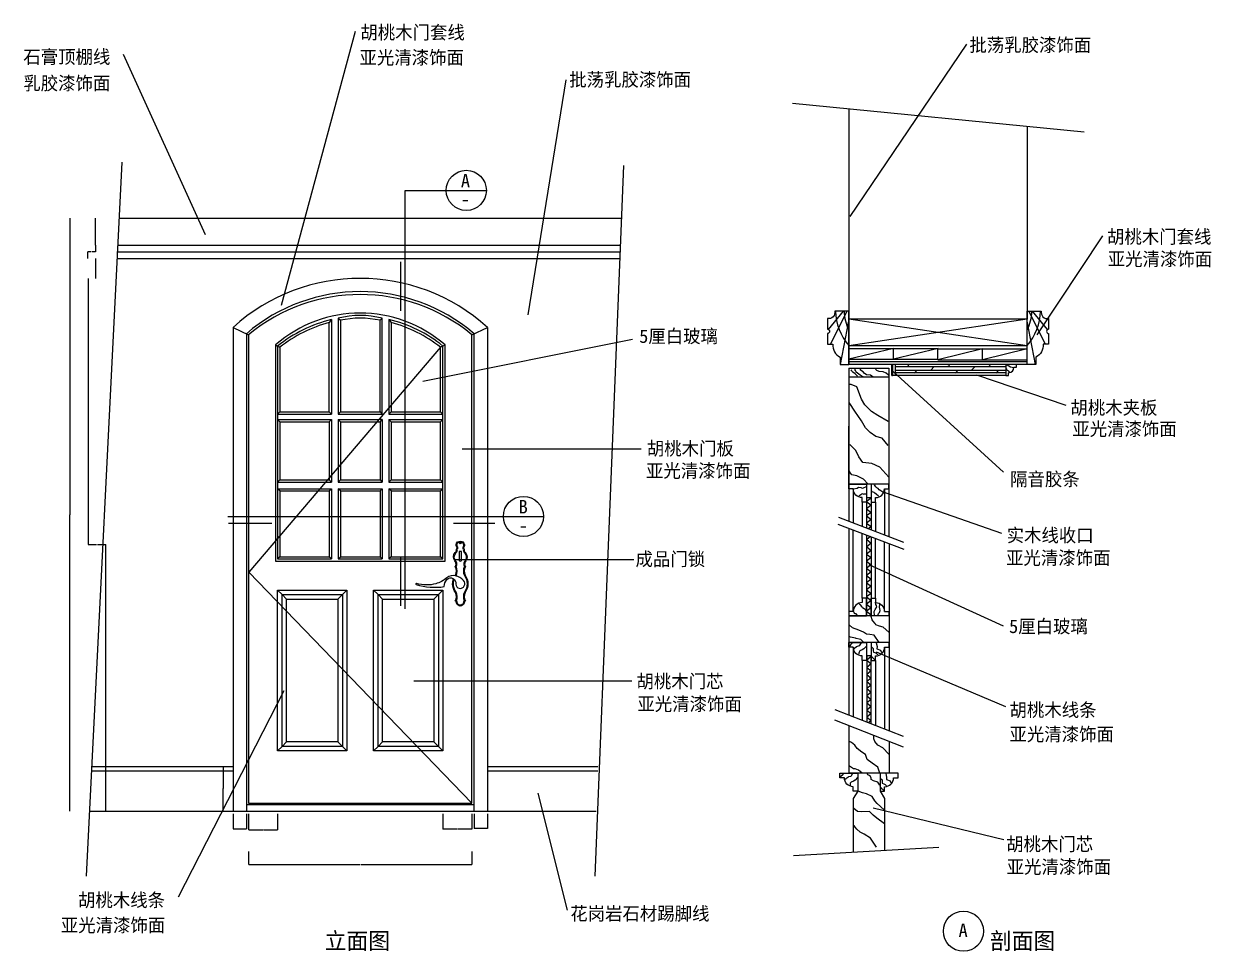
# Model space of a CAD drawing. Header units: metres. Extents: x 35 to 5356, y 219 to 6871.
# Drawn here: x 35 to 5356, y 2714 to 6871 of the extents above; entities that cross this region are included whole.
import ezdxf

# ---------------------------------------------------------------- set-up
doc = ezdxf.new("R2010")
doc.units = ezdxf.units.M
for name, color, linetype in [('2', 2, 'Continuous'), ('3', 3, 'Continuous'), ('4', 4, 'Continuous'), ('7', 7, 'Continuous'), ('BH', 3, 'Continuous'), ('DIM', 3, 'Continuous'), ('TEXT', 3, 'Continuous')]:
    doc.layers.add(name, color=color, linetype=linetype)
doc.dimstyles.get("Standard").update_dxf_attribs({"dimtxt": 2.5, "dimasz": 2.5, "dimexe": 1.25, "dimexo": 0.625, "dimtad": 1, "dimcen": 2.5, "dimazin": 3, "dimtfac": 1, "dimtmove": 0, "dimatfit": 3})

# ---------------------------------------------------------------- blocks, each defined once
blk = doc.blocks.new('BH2')
at = {"layer": 'BH'}
blk.add_lwpolyline([(0, 32), (5, 28), (0, 24), (5, 20), (0, 16), (5, 12), (0, 8), (5, 4), (0, 0)], dxfattribs=at)
blk = doc.blocks.new('BH5')
at = {"layer": 'BH'}
for p, q in [((3, 0), (3, 100)), ((15, 0), (15, 100))]:
    blk.add_line(p, q, dxfattribs=at)
blk.add_lwpolyline([(15, 100), (3, 50), (15, 50), (3, 0), (15, 0)], dxfattribs=at)
blk = doc.blocks.new('*D1')
for p, q in [((323.92, 5729.6), (323.92, 4536.26)), ((324.17, 4536.26), (361.175, 4536.26)), ((365.175, 4536.26), (402.18, 4536.26)), ((402.43, 3342.92), (402.43, 4536.26))]:
    blk.add_line(p, q)
at = {"layer": 'Defpoints'}
for p in [(323.92, 5729.6), (323.92, 4536.26), (402.43, 3342.92)]:
    blk.add_point(p, dxfattribs=at)
at = {"layer": '3', "insert": (363.175, 4536.26), "char_height": 1, "attachment_point": 5}
blk.add_mtext('2390', dxfattribs=at)
blk = doc.blocks.new('*D2')
for p, q in [((241.19, 5998.94), (241.19, 4670.61)), ((240.94, 4670.61), (240.69, 4670.61)), ((241.19, 3342.28), (241.19, 4670.61)), ((241.19, 4670.61), (241.19, 4670.61)), ((241.44, 4670.61), (241.69, 4670.61))]:
    blk.add_line(p, q)
at = {"layer": 'Defpoints'}
for p in [(241.19, 5998.94), (241.19, 4670.61), (241.19, 3342.28)]:
    blk.add_point(p, dxfattribs=at)
at = {"layer": '3', "insert": (241.19, 4671.735), "char_height": 1, "attachment_point": 5}
blk.add_mtext('2660', dxfattribs=at)
blk = doc.blocks.new('*D3')
for p, q in [((1042.82, 3161.32), (1042.82, 3102.45)), ((2042.82, 3161.32), (2042.82, 3102.45)), ((1043.07, 3102.45), (1540.82, 3102.45)), ((1544.82, 3102.45), (2042.57, 3102.45))]:
    blk.add_line(p, q)
at = {"layer": 'Defpoints'}
for p in [(1042.82, 3161.32), (2042.82, 3161.32), (1042.82, 3102.45)]:
    blk.add_point(p, dxfattribs=at)
at = {"layer": 'DIM', "insert": (1542.82, 3102.45), "char_height": 1, "attachment_point": 5}
blk.add_mtext('1000', dxfattribs=at)
blk = doc.blocks.new('*D4')
for p, q in [((928.62, 3542.92), (928.62, 3442.92)), ((928.37, 3442.92), (928.12, 3442.92)), ((928.62, 3342.92), (928.62, 3442.92)), ((928.62, 3442.92), (928.62, 3442.92)), ((928.87, 3442.92), (929.12, 3442.92))]:
    blk.add_line(p, q)
at = {"layer": 'Defpoints'}
for p in [(928.62, 3542.92), (928.62, 3442.92), (928.62, 3342.92)]:
    blk.add_point(p, dxfattribs=at)
at = {"layer": 'DIM', "insert": (928.62, 3444.045), "char_height": 1, "attachment_point": 5}
blk.add_mtext('0', dxfattribs=at)
blk = doc.blocks.new('*D5')
for p, q in [((972.82, 3330.39), (972.82, 3262.33)), ((1032.82, 3330.39), (1032.82, 3262.33)), ((973.07, 3262.33), (1001.82, 3262.33)), ((1003.82, 3262.33), (1032.57, 3262.33))]:
    blk.add_line(p, q)
at = {"layer": 'Defpoints'}
for p in [(972.82, 3330.39), (1032.82, 3330.39), (972.82, 3262.33)]:
    blk.add_point(p, dxfattribs=at)
at = {"layer": 'DIM', "insert": (1002.82, 3262.33), "char_height": 1, "attachment_point": 5}
blk.add_mtext('60', dxfattribs=at)
blk = doc.blocks.new('*D6')
for p, q in [((1042.82, 3329.66), (1042.82, 3258.58)), ((1172.82, 3329.66), (1172.82, 3258.58)), ((1043.07, 3258.58), (1106.32, 3258.58)), ((1109.32, 3258.58), (1172.57, 3258.58))]:
    blk.add_line(p, q)
at = {"layer": 'Defpoints'}
for p in [(1042.82, 3329.66), (1172.82, 3329.66), (1042.82, 3258.58)]:
    blk.add_point(p, dxfattribs=at)
at = {"layer": 'DIM', "insert": (1107.82, 3258.58), "char_height": 1, "attachment_point": 5}
blk.add_mtext('130', dxfattribs=at)
blk = doc.blocks.new('*D7')
for p, q in [((2052.82, 3330.39), (2052.82, 3264.21)), ((2112.82, 3330.39), (2112.82, 3264.21)), ((2081.82, 3264.21), (2052.57, 3264.21)), ((2113.07, 3264.21), (2083.82, 3264.21))]:
    blk.add_line(p, q)
at = {"layer": 'Defpoints'}
for p in [(2052.82, 3330.39), (2112.82, 3330.39), (2112.82, 3264.21)]:
    blk.add_point(p, dxfattribs=at)
at = {"layer": 'DIM', "insert": (2082.82, 3264.21), "char_height": 1, "attachment_point": 5}
blk.add_mtext('60', dxfattribs=at)
blk = doc.blocks.new('*D8')
for p, q in [((1912.82, 3329.66), (1912.82, 3260.46)), ((2042.82, 3329.66), (2042.82, 3260.46)), ((1976.32, 3260.46), (1912.57, 3260.46)), ((2043.07, 3260.46), (1979.32, 3260.46))]:
    blk.add_line(p, q)
at = {"layer": 'Defpoints'}
for p in [(1912.82, 3329.66), (2042.82, 3329.66), (2042.82, 3260.46)]:
    blk.add_point(p, dxfattribs=at)
at = {"layer": 'DIM', "insert": (1977.82, 3260.46), "char_height": 1, "attachment_point": 5}
blk.add_mtext('130', dxfattribs=at)
blk = doc.blocks.new('*D9')
for p, q in [((356.41, 5818.94), (356.41, 5774.27)), ((356.66, 5774.27), (357.69, 5774.27)), ((357.94, 5729.6), (357.94, 5774.27))]:
    blk.add_line(p, q)
at = {"layer": 'Defpoints'}
for p in [(356.41, 5818.94), (356.41, 5774.27), (357.94, 5729.6)]:
    blk.add_point(p, dxfattribs=at)
at = {"layer": '3', "insert": (357.175, 5775.395), "char_height": 1, "attachment_point": 5}
blk.add_mtext('90', dxfattribs=at)
blk = doc.blocks.new('*D10')
for p, q in [((354.89, 5998.94), (354.89, 5938.94)), ((355.14, 5938.94), (356.27, 5938.94)), ((356.52, 5878.94), (356.52, 5938.94))]:
    blk.add_line(p, q)
at = {"layer": 'Defpoints'}
for p in [(354.89, 5998.94), (354.89, 5938.94), (356.52, 5878.94)]:
    blk.add_point(p, dxfattribs=at)
at = {"layer": 'DIM', "insert": (355.705, 5940.065), "char_height": 1, "attachment_point": 5}
blk.add_mtext('1,63', dxfattribs=at)
blk = doc.blocks.new('*D11')
for p, q in [((356.52, 5878.94), (356.52, 5848.94)), ((336.955, 5848.94), (322.14, 5848.94)), ((322.39, 5818.94), (322.39, 5848.94)), ((356.77, 5848.94), (341.955, 5848.94))]:
    blk.add_line(p, q)
at = {"layer": 'Defpoints'}
for p in [(356.52, 5878.94), (322.39, 5818.94), (356.52, 5848.94)]:
    blk.add_point(p, dxfattribs=at)
at = {"layer": 'DIM', "insert": (339.455, 5848.94), "char_height": 1, "attachment_point": 5}
blk.add_mtext('34,13', dxfattribs=at)
blk = doc.blocks.new('*D12')
for p, q in [((3732.48, 5327.09), (3732.48, 5067.09)), ((3732.23, 5067.09), (3731.98, 5067.09)), ((3732.48, 4807.09), (3732.48, 5067.09)), ((3732.48, 5067.09), (3732.48, 5067.09)), ((3732.73, 5067.09), (3732.98, 5067.09))]:
    blk.add_line(p, q)
at = {"layer": 'Defpoints'}
for p in [(3732.48, 5327.09), (3732.48, 5067.09), (3732.48, 4807.09)]:
    blk.add_point(p, dxfattribs=at)
at = {"layer": 'DIM', "insert": (3732.48, 5068.215), "char_height": 1, "attachment_point": 5}
blk.add_mtext('130', dxfattribs=at)

msp = doc.modelspace()

# ---------------------------------------------------------------- hatches: boundary and pattern name
at = {"layer": 'BH'}
h = msp.add_hatch(dxfattribs=at)
h.set_pattern_fill('ANSI31,_I', scale=800)
h.set_pattern_definition([(45, (0, 0), (-1796.05, 1796.05), [])])
h.paths.add_polyline_path([(3731.39, 6486.41), (4531.39, 6408.21), (4531.39, 5545.32), (3731.39, 5545.32)])
h = msp.add_hatch(dxfattribs=at)
h.set_pattern_fill('AR-CONC', scale=40)
h.paths.add_polyline_path([(3731.97, 5546.98), (4531.39, 5546.98), (4531.39, 6409.93), (3731.97, 6488.08)])
h = msp.add_hatch(dxfattribs=at)
h.set_pattern_fill('DOLMIT', scale=2.4)
h.paths.add_polyline_path([(3939.39, 5341.32), (4435.39, 5341.32), (4435.39, 5305.32), (3939.39, 5305.32)])

# ---------------------------------------------------------------- linework, layer by layer
for p, q in [((3731.97, 5426.98), (3731.97, 5342.98)), ((3731.97, 5426.98), (3731.97, 5342.98)), ((3927.97, 5342.98), (3927.97, 5294.98)), ((3939.97, 5342.98), (3939.97, 5294.98)), ((4464.94, 5314.01), (4464.94, 5314.01))]:
    msp.add_line(p, q)
at = {"layer": '2'}
for p, q in [((3731.97, 6488.08), (3731.97, 5546.98)), ((4531.39, 6409.87), (4531.39, 5546.98)), ((4531.39, 5546.98), (3731.97, 5546.98)), ((329.14, 3342.28), (2599.32, 3342.28))]:
    msp.add_line(p, q, dxfattribs=at)
at = {"layer": '3'}
for p, q in [((4786.02, 6385.04), (3480.18, 6512.69)), ((474.32, 6251.19), (314.57, 3050.4)), ((2721.96, 6235.14), (2593.57, 3050.37)), ((1454.07, 5542.37), (1454.07, 5131.78)), ((1631.57, 5131.78), (1631.57, 5542.37)), ((3927.97, 5294.98), (3924.93, 5294.98)), ((1454.07, 5131.78), (1631.57, 5131.78)), ((1182.82, 5086.78), (1182.82, 4827.03)), ((1182.82, 5086.78), (1404.07, 5086.78)), ((1404.07, 5086.78), (1404.07, 4827.03)), ((1454.07, 5086.78), (1454.07, 4827.03)), ((1454.07, 5086.78), (1631.57, 5086.78)), ((1631.57, 5086.78), (1631.57, 4827.03)), ((1681.57, 5086.78), (1681.57, 4827.03)), ((1681.57, 5086.78), (1902.82, 5086.78)), ((1902.82, 4827.03), (1902.82, 5086.78)), ((1182.82, 4827.03), (1404.07, 4827.03)), ((1454.07, 4827.03), (1631.57, 4827.03)), ((1681.57, 4827.03), (1902.82, 4827.03)), ((1182.82, 4777.03), (1182.82, 4482.28)), ((1182.82, 4777.03), (1404.07, 4777.03)), ((1404.07, 4777.03), (1404.07, 4482.28)), ((1454.07, 4777.03), (1454.07, 4482.28)), ((1454.07, 4777.03), (1631.57, 4777.03)), ((1631.57, 4777.03), (1631.57, 4482.28)), ((1681.57, 4777.03), (1681.57, 4482.28)), ((1681.57, 4777.03), (1902.82, 4777.03)), ((1902.82, 4482.28), (1902.82, 4777.03)), ((3751.97, 4786.98), (3751.97, 4634.04)), ((3891.97, 4786.98), (3891.97, 4579.8)), ((3791.97, 4726.98), (3791.97, 4618.54)), ((3851.97, 4726.98), (3851.97, 4595.3)), ((3685.29, 4659.86), (3976.88, 4546.91)), ((3682.25, 4628.41), (3977.85, 4515.48)), ((3751.96, 4236.55), (3751.96, 4601.77)), ((3791.96, 4296.55), (3791.96, 4586.49)), ((3851.96, 4296.55), (3851.96, 4563.57)), ((3891.96, 4236.55), (3891.96, 4548.29)), ((1182.82, 4482.28), (1404.07, 4482.28)), ((1454.07, 4482.28), (1631.57, 4482.28)), ((1681.57, 4482.28), (1902.82, 4482.28)), ((3751.97, 4077.37), (3751.97, 3765.42)), ((3892.09, 4077.37), (3892.09, 3710.43)), ((3791.97, 4017.37), (3791.97, 3749.72)), ((3852.09, 4017.37), (3852.09, 3726.13)), ((3669.12, 3797.92), (3975.08, 3677.87)), ((3668.36, 3751.18), (3975.08, 3630.82)), ((339.12, 3522.28), (973.11, 3522.28)), ((2112.82, 3522.28), (2607.07, 3522.28)), ((4134.74, 3178.29), (3484.02, 3141.54))]:
    msp.add_line(p, q, dxfattribs=at)
for points in [[(3924.93, 5341.85), (3924.27, 5341.16), (3922.93, 5339.8)], [(3924.93, 5337.75), (3924.27, 5338.44), (3922.93, 5339.8)], [(3924.93, 5337.75), (3924.27, 5337.05), (3922.93, 5335.69)], [(3924.93, 5333.5), (3924.27, 5334.2), (3922.93, 5335.56)], [(3924.93, 5333.5), (3924.27, 5332.81), (3922.93, 5331.45)], [(3924.93, 5329.4), (3924.27, 5330.09), (3922.93, 5331.45)], [(3924.93, 5329.4), (3924.27, 5328.71), (3922.93, 5327.35)], [(3924.93, 5325.3), (3924.27, 5325.99), (3922.93, 5327.35)], [(3924.93, 5325.3), (3924.27, 5324.61), (3922.93, 5323.25)], [(3924.93, 5321.19), (3924.27, 5321.88), (3922.93, 5323.25)], [(3924.93, 5321.19), (3924.27, 5320.5), (3922.93, 5319.14)], [(3924.93, 5295), (3924.93, 5342.77), (3927.93, 5342.77), (3927.93, 5295)], [(3924.93, 5317.09), (3924.27, 5317.78), (3922.93, 5319.14)], [(3924.93, 5317.09), (3924.27, 5316.4), (3922.93, 5315.04)], [(3924.93, 5312.99), (3924.27, 5313.68), (3922.93, 5315.04)], [(3924.93, 5312.99), (3924.27, 5312.3), (3922.93, 5310.94)], [(3924.93, 5308.88), (3924.27, 5309.57), (3922.93, 5310.94)], [(3924.93, 5308.88), (3924.27, 5308.19), (3922.93, 5306.83)], [(3924.93, 5304.78), (3924.27, 5305.47), (3922.93, 5306.83)], [(3924.93, 5304.78), (3924.27, 5304.09), (3922.93, 5302.73)], [(3924.93, 5300.68), (3924.27, 5301.37), (3922.93, 5302.73)], [(3924.93, 5300.68), (3924.27, 5299.98), (3922.93, 5298.62)], [(3924.93, 5296.57), (3924.27, 5297.26), (3922.93, 5298.62)]]:
    msp.add_lwpolyline(points, dxfattribs=at)
msp.add_lwpolyline([(1971.65, 4396.48, -0.01), (1972.65, 4397.96, 0.25), (1972.4, 4437.63, 0.19), (1974.9, 4454.04, 0.11), (1969.4, 4465.46, -0.37), (1970.9, 4498.1, 0.14), (1977.4, 4510.74, 0.19), (1977.65, 4516.18, 0.38), (1978.9, 4527.05, -0.41), (1981.15, 4545.66, -0.14), (1991.15, 4548.31, -0.14), (2001.15, 4545.66, -0.41), (2003.65, 4527.05, 0.38), (2004.9, 4516.18, 0.19), (2005.15, 4510.74, 0.14), (2011.4, 4498.1, -0.37), (2012.9, 4465.46, 0.11), (2007.4, 4454.04, 0.19), (2009.9, 4437.63, 0.25), (2009.65, 4397.96, -0.16), (2021.9, 4360.78, -0.16), (2009.65, 4323.6, 0.24), (2009.15, 4285.68, 0.2), (2006.15, 4280.43, -0.22), (1999.4, 4267.41, -0.23), (1991.15, 4264.46, -0.23), (1983.15, 4267.41, -0.22), (1976.4, 4280.43, 0.2), (1973.4, 4285.68, 0.24), (1972.65, 4323.6, -0.16), (1960.4, 4360.78, -0.07), (1963.15, 4378.94)], format="xyb", dxfattribs=at)
for points in [[(1212.82, 3652.28), (1212.82, 4292.28), (1442.82, 4292.28), (1442.82, 3652.28)], [(1642.82, 3652.28), (1642.82, 4292.28), (1872.82, 4292.28), (1872.82, 3652.28)]]:
    msp.add_lwpolyline(points, close=True, dxfattribs=at)
at = {"layer": '4'}
for p, q in [((461.73, 5998.94), (2712.44, 5998.94)), ((455.74, 5878.94), (2707.6, 5878.94)), ((1414.07, 5544.87), (1414.07, 5121.78)), ((3731.97, 5546.98), (3731.97, 5426.98)), ((972.82, 5509.96), (972.82, 3342.28)), ((2112.82, 5509.96), (2112.82, 3342.28)), ((1162.82, 5431.22), (1172.82, 5426.53)), ((1922.82, 5431.22), (1912.82, 5426.53)), ((1912.82, 4472.28), (1912.82, 5426.53)), ((1912.82, 4472.28), (1912.82, 5426.53)), ((3731.97, 5326.98), (3911.97, 5326.98)), ((3731.97, 5326.98), (3731.97, 4806.98)), ((3911.97, 5326.98), (3911.97, 4806.98)), ((3911.97, 5286.98), (3731.97, 5286.98)), ((4435.97, 5294.98), (3927.97, 5294.98)), ((1182.82, 5131.78), (1172.82, 5121.78)), ((1172.82, 5121.78), (1414.07, 5121.78)), ((1404.07, 5131.78), (1414.07, 5121.78)), ((1454.07, 5131.78), (1444.07, 5121.78)), ((1631.57, 5131.78), (1641.57, 5121.78)), ((1681.57, 5131.78), (1671.57, 5121.78)), ((1671.57, 5121.78), (1912.82, 5121.78)), ((1902.82, 5131.78), (1912.82, 5121.78)), ((1182.82, 5086.78), (1172.82, 5096.78)), ((1172.82, 5086.78), (1172.82, 4472.28)), ((1404.07, 5086.78), (1414.07, 5096.78)), ((1414.07, 5096.78), (1414.07, 4817.03)), ((1444.07, 5096.78), (1444.07, 4817.03)), ((1444.07, 5096.78), (1454.07, 5086.78)), ((1641.57, 5096.78), (1627.22, 5096.78)), ((1631.57, 5086.78), (1641.57, 5096.78)), ((1641.57, 5096.78), (1641.57, 4817.03)), ((1671.57, 5096.78), (1912.82, 5096.78)), ((1681.57, 5086.78), (1671.57, 5096.78)), ((1902.82, 5086.78), (1912.82, 5096.78)), ((1182.82, 4827.03), (1172.82, 4817.03)), ((1172.82, 4817.03), (1414.07, 4817.03)), ((1404.07, 4827.03), (1414.07, 4817.03)), ((1454.07, 4827.03), (1444.07, 4817.03)), ((1444.07, 4817.03), (1641.57, 4817.03)), ((1631.57, 4827.03), (1641.57, 4817.03)), ((1681.57, 4827.03), (1671.57, 4817.03)), ((1671.57, 4817.03), (1912.82, 4817.03)), ((1902.82, 4827.03), (1912.82, 4817.03)), ((3911.97, 4806.98), (3731.97, 4806.98)), ((3731.97, 4806.98), (3731.97, 4641.78)), ((3911.97, 4806.98), (3911.97, 4571.43)), ((1172.82, 4787.03), (1414.07, 4787.03)), ((1182.82, 4777.03), (1172.82, 4787.03)), ((1404.07, 4777.03), (1414.07, 4787.03)), ((1414.07, 4787.03), (1414.07, 4472.28)), ((1444.07, 4787.03), (1444.07, 4472.28)), ((1444.07, 4787.03), (1641.57, 4787.03)), ((1454.07, 4777.03), (1444.07, 4787.03)), ((1631.57, 4777.03), (1641.57, 4787.03)), ((1641.57, 4787.03), (1641.57, 4777.03)), ((1641.57, 4777.03), (1641.57, 4472.28)), ((1671.57, 4787.03), (1912.82, 4787.03)), ((1671.57, 4787.03), (1671.57, 4472.28)), ((1681.57, 4777.03), (1671.57, 4787.03)), ((1902.82, 4777.03), (1912.82, 4787.03)), ((3731.97, 4609.31), (3731.97, 3773.26)), ((3912.09, 4540.61), (3912.09, 3702.58)), ((1182.82, 4482.28), (1172.82, 4472.28)), ((1172.82, 4472.28), (1414.07, 4472.28)), ((1414.07, 4472.28), (1404.07, 4482.28)), ((1444.07, 4472.28), (1454.07, 4482.28)), ((1444.07, 4472.28), (1641.57, 4472.28)), ((1631.57, 4482.28), (1641.57, 4472.28)), ((1681.57, 4482.28), (1671.57, 4472.28)), ((1671.57, 4472.28), (1912.82, 4472.28)), ((1912.75, 4472.34), (1902.75, 4482.34)), ((1192.82, 4312.28), (1172.82, 4332.28)), ((1462.82, 4312.28), (1482.82, 4332.28)), ((1622.82, 4312.28), (1602.82, 4332.28)), ((1892.82, 4312.28), (1912.82, 4332.28)), ((3911.97, 4216.55), (3732.33, 4216.55)), ((3912.09, 4097.37), (3732.01, 4097.37)), ((3731.97, 3726.22), (3731.97, 3511.44)), ((1192.82, 3632.28), (1172.82, 3612.28)), ((1462.82, 3632.28), (1482.82, 3612.28)), ((1622.82, 3632.28), (1602.82, 3612.28)), ((1892.82, 3632.28), (1912.82, 3612.28)), ((3912.09, 3655.54), (3912.09, 3511.44)), ((339.12, 3542.28), (973.11, 3542.28)), ((2112.82, 3542.28), (2607.07, 3542.28)), ((3912.09, 3511.44), (3731.97, 3511.44)), ((3771.97, 3511.49), (3771.97, 3431.49)), ((3771.97, 3431.49), (3751.97, 3399.23)), ((3872.46, 3431.44), (3892.46, 3399.23)), ((1032.82, 3372.28), (2052.82, 3372.28)), ((3751.97, 3399.23), (3751.97, 3156.67)), ((3892.46, 3399.23), (3892.46, 3164.51))]:
    msp.add_line(p, q, dxfattribs=at)
for points in [[(2042.82, 3377.28), (2042.82, 5477.28, 0.36), (1042.82, 5477.28), (1042.82, 3377.28)], [(1414.07, 5544.87, 0.11), (1172.82, 5426.53), (1172.82, 5086.78)], [(1444.07, 5121.78), (1641.57, 5121.78), (1641.57, 5550.87, 0.13), (1444.07, 5550.87), (1444.07, 5121.78)]]:
    msp.add_lwpolyline(points, format="xyb", dxfattribs=at)
for points in [[(1671.57, 5544.87), (1671.57, 5121.78)], [(1902.94, 5421.78), (1042.94, 4412.36), (2042.82, 3377.28)], [(1172.82, 5096.78), (1414.07, 5096.78)], [(1444.07, 5096.78), (1627.22, 5096.78)], [(1671.57, 5096.78), (1671.57, 4817.03)]]:
    msp.add_lwpolyline(points, dxfattribs=at)
for points in [[(3635.97, 5549.38), (3635.97, 5501.38, -1), (3635.97, 5482.18), (3635.97, 5434.18), (3659.97, 5434.18, 0.3), (3693.57, 5376.58), (3693.57, 5342.98), (3731.97, 5342.98), (3731.97, 5582.98), (3669.57, 5582.98, -0.51)], [(4627.39, 5549.38), (4627.39, 5501.38, 1), (4627.39, 5482.18), (4627.39, 5434.18), (4603.39, 5434.18, -0.3), (4569.79, 5376.58), (4569.79, 5342.98), (4531.39, 5342.98), (4531.39, 5582.98), (4593.79, 5582.98, 0.51)], [(4435.96, 5342.98), (4435.96, 5294.98), (4447.96, 5294.98), (4447.96, 5306.98, 0.41), (4471.96, 5330.98), (4483.96, 5330.98), (4483.96, 5342.98)], [(3811.97, 4806.98), (3811.97, 4726.98), (3791.97, 4726.98), (3791.97, 4746.98, -0.41), (3751.97, 4786.98), (3731.97, 4786.98), (3731.97, 4806.98)], [(3831.97, 4806.98), (3831.97, 4726.98), (3851.97, 4726.98), (3851.97, 4746.98, 0.41), (3891.97, 4786.98), (3911.97, 4786.98), (3911.97, 4806.98)], [(3811.96, 4216.55), (3811.96, 4296.55), (3791.96, 4296.55), (3791.96, 4276.55, 0.41), (3751.96, 4236.55), (3731.96, 4236.55), (3731.96, 4216.55)], [(3831.96, 4216.55), (3831.96, 4296.55), (3851.96, 4296.55), (3851.96, 4276.55, -0.41), (3891.96, 4236.55), (3911.96, 4236.55), (3911.96, 4216.55)], [(3811.97, 4097.37), (3811.97, 4017.37), (3791.97, 4017.37), (3791.97, 4037.37, -0.41), (3751.97, 4077.37), (3731.97, 4077.37), (3731.97, 4097.37)], [(3832.09, 4097.37), (3832.09, 4017.37), (3852.09, 4017.37), (3852.09, 4037.37, 0.41), (3892.09, 4077.37), (3912.09, 4077.37), (3912.09, 4097.37)], [(3771.96, 3511.49), (3771.96, 3431.49), (3751.96, 3431.49), (3751.96, 3451.49, -0.41), (3711.96, 3491.49), (3691.96, 3491.49), (3691.96, 3511.49)], [(3872.46, 3511.44), (3872.46, 3431.44), (3892.46, 3431.44), (3892.46, 3451.44, 0.41), (3932.46, 3491.44), (3952.46, 3491.44), (3952.46, 3511.44)]]:
    msp.add_lwpolyline(points, format="xyb", close=True, dxfattribs=at)
for points in [[(1172.82, 3612.28), (1172.82, 4332.28), (1482.82, 4332.28), (1482.82, 3612.28)], [(1192.82, 3632.28), (1192.82, 4312.28), (1462.82, 4312.28), (1462.82, 3632.28)], [(1602.82, 3612.28), (1602.82, 4332.28), (1912.82, 4332.28), (1912.82, 3612.28)], [(1622.82, 3632.28), (1622.82, 4312.28), (1892.82, 4312.28), (1892.82, 3632.28)]]:
    msp.add_lwpolyline(points, close=True, dxfattribs=at)
for centre, radius, start, end in [((1542.82, 4880.17), 849.43, 47.85, 132.15), ((1536.92, 4965.32), 594.99, 50.82, 76.92)]:
    msp.add_arc(centre, radius, start, end, dxfattribs=at)
at = {"layer": '7'}
for p, q in [((452.82, 5848.94), (2706.39, 5848.94)), ((452.82, 5818.94), (2705.18, 5818.94)), ((1414.07, 5544.87), (1404.07, 5532.22)), ((1444.07, 5550.87), (1454.07, 5542.37)), ((1641.57, 5550.87), (1631.57, 5542.37)), ((1671.57, 5544.87), (1681.57, 5532.22)), ((1162.82, 5431.22), (1162.82, 4462.28)), ((1922.82, 4462.28), (1922.82, 5431.22)), ((1172.82, 5426.53), (1182.82, 5421.78)), ((1912.82, 5426.53), (1902.82, 5421.78)), ((4531.39, 5426.98), (3731.97, 5426.98)), ((4531.39, 5354.98), (3731.97, 5354.98)), ((4531.97, 5342.98), (3731.97, 5342.98)), ((4531.97, 5342.98), (3731.97, 5342.98)), ((4435.97, 5306.98), (3939.97, 5306.98)), ((3831.97, 4746.32), (3831.97, 4603.05)), ((3831.97, 4571.21), (3831.97, 4216.55)), ((1162.82, 4462.28), (1922.82, 4462.28)), ((1192.82, 4312.28), (1212.82, 4292.28)), ((1462.82, 4312.28), (1442.82, 4292.28)), ((1622.82, 4312.28), (1642.82, 4292.28)), ((1892.82, 4312.28), (1872.82, 4292.28)), ((3812.09, 4037.65), (3812.09, 3741.82)), ((3832.09, 4037.65), (3812.09, 4037.65)), ((3832.09, 3733.98), (3832.09, 4037.65)), ((1192.82, 3632.28), (1212.82, 3652.28)), ((1462.82, 3632.28), (1442.82, 3652.28)), ((1622.82, 3632.28), (1642.82, 3652.28)), ((1892.82, 3632.28), (1872.82, 3652.28)), ((1042.82, 3377.28), (2042.82, 3377.28))]:
    msp.add_line(p, q, dxfattribs=at)
for points in [[(2052.82, 3342.7), (2052.82, 5481.58, 0.37), (1032.82, 5481.58), (1032.82, 3343.14)], [(1967.9, 4397.06, -0.01), (1969.9, 4399.78, 0.26), (1968.4, 4437.73, 0.21), (1971.65, 4453.29, 0.11), (1966.9, 4463.35, -0.37), (1968.4, 4500.43, 0.14), (1974.15, 4511.83, 0.44), (1972.15, 4517.53, 0.61), (1976.15, 4525.03, -0.41), (1979.15, 4548.48, -0.14), (1991.15, 4551.73, -0.14), (2003.15, 4548.48, -0.41), (2006.4, 4525.03, 0.61), (2010.15, 4517.53, 0.44), (2008.4, 4511.83, 0.14), (2013.9, 4500.43, -0.37), (2015.65, 4463.35, 0.11), (2010.9, 4453.29, 0.21), (2013.9, 4437.73, 0.26), (2012.65, 4399.78, -0.16), (2025.4, 4360.78, -0.16), (2012.65, 4321.78, 0.26), (2013.9, 4283.83, 0.38), (2009.4, 4280.12, -0.22), (2001.65, 4264.83, -0.21), (1991.15, 4261.03, -0.21), (1980.9, 4264.83, -0.22), (1972.9, 4280.12, 0.38), (1968.4, 4283.83, 0.26), (1969.9, 4321.78, -0.16), (1956.9, 4360.78, -0.08), (1960.4, 4381.52)], [(2005.4, 4375.49, 0.4), (1930.4, 4388.02, -0.13), (1881.4, 4361.13, -0.14), (1795.4, 4362.2, 0.96), (1793.4, 4357.02, 0.11), (1919.4, 4348.3, -0.2), (1930.9, 4380, -0.76), (1970.65, 4359.9, 1.47), (2005.4, 4375.49)]]:
    msp.add_lwpolyline(points, format="xyb", dxfattribs=at)
for points in [[(3831.96, 4746.32), (3811.96, 4746.32), (3811.96, 4610.79)], [(3811.96, 4578.85), (3811.96, 4216.55)]]:
    msp.add_lwpolyline(points, dxfattribs=at)
msp.add_lwpolyline([(1996.9, 4506.13), (1985.4, 4506.13), (1985.4, 4473.56, 0.07), (1987.15, 4471.93, 2.44), (1995.15, 4471.93, 0.07), (1996.9, 4473.56)], format="xyb", close=True, dxfattribs=at)
msp.add_circle((1991.15, 4543.41), 3.42, dxfattribs=at)
msp.add_arc((1542.82, 4995.83), 577.91, 48.89, 131.11, dxfattribs=at)
at = {"layer": 'BH'}
for p, q in [((3640.44, 5500.28), (3708.62, 5582.98)), ((3650.37, 5434.18), (3724.77, 5582.98)), ((3694.9, 5342.98), (3731.97, 5538.17)), ((4531.39, 5546.98), (3731.97, 5426.98)), ((4531.39, 5426.98), (3731.97, 5546.98)), ((4568.45, 5342.98), (4531.39, 5538.17)), ((4612.99, 5434.18), (4538.59, 5582.98)), ((4622.91, 5500.28), (4554.73, 5582.98)), ((3924.35, 5339.59), (3925.86, 5341.11)), ((3924.35, 5335.1), (3927.35, 5338.1)), ((3924.35, 5330.61), (3927.35, 5333.61)), ((3924.35, 5326.12), (3927.35, 5329.12)), ((3924.35, 5321.63), (3927.35, 5324.63)), ((3924.35, 5317.14), (3927.35, 5320.14)), ((3924.35, 5312.65), (3927.35, 5315.65)), ((3924.35, 5308.16), (3927.35, 5311.16)), ((3924.35, 5303.67), (3927.35, 5306.67)), ((3924.35, 5299.18), (3927.35, 5302.18)), ((3924.35, 5294.69), (3927.35, 5297.69)), ((3927.38, 5293.33), (3924.35, 5293.33)), ((3831.97, 4617.06), (3820.26, 4607.7)), ((3829.04, 4572.33), (3812.11, 4558.78)), ((3812.11, 4558.78), (3832.11, 4542.78)), ((3832.11, 4542.78), (3812.11, 4526.78)), ((3812.11, 4526.78), (3832.11, 4510.78)), ((3831.96, 4253.83), (3811.96, 4237.83)), ((3811.96, 4237.83), (3831.96, 4221.83)), ((3832.09, 3779.58), (3812.09, 3763.58)), ((3812.09, 3763.58), (3832.09, 3747.58)), ((3832.09, 3747.58), (3820.68, 3738.45))]:
    msp.add_line(p, q, dxfattribs=at)
for points in [[(1403.91, 5531.77, 0.1), (1182.66, 5421.33), (1182.66, 5131.33), (1403.91, 5131.33), (1403.91, 5531.77)], [(1681.41, 5531.77), (1681.41, 5131.33), (1902.66, 5131.33), (1902.66, 5421.33, 0.1), (1681.41, 5531.77, 0.1)]]:
    msp.add_lwpolyline(points, format="xyb", dxfattribs=at)
for points in [[(3799.28, 5286.21), (3782.41, 5295.83), (3771.58, 5304.24), (3765.55, 5309.06), (3763.16, 5315.07), (3760.73, 5317.48), (3760.73, 5318.68), (3760.73, 5323.5)], [(3841.43, 5286.21), (3829.37, 5295.83), (3811.31, 5297.04), (3800.49, 5305.45), (3796.86, 5310.26), (3784.82, 5318.68), (3784.82, 5324.7)], [(3910.07, 5295.83), (3899.24, 5304.24), (3885.98, 5310.26), (3867.92, 5312.67), (3857.09, 5316.28), (3852.27, 5322.29)], [(4453.59, 5307.55), (4448.51, 5314.16), (4445.44, 5314.65), (4442.94, 5316.18), (4440.44, 5320.23), (4439.39, 5322.21), (4435.85, 5325.27)], [(4471.32, 5329.32), (4456.09, 5331.84), (4449.55, 5336.88), (4441.89, 5339.94), (4437.86, 5341.96)], [(3771.46, 5291.83), (3760.62, 5301.46), (3749.79, 5308.68), (3747.38, 5312.27), (3746.17, 5315.88), (3742.56, 5319.49)], [(3908.66, 5088.04), (3861.51, 5115.74), (3833.77, 5132.36), (3803.27, 5162.84), (3789.4, 5187.77), (3767.21, 5243.17), (3742.25, 5254.25), (3731.16, 5254.25)], [(3908.66, 4979.99), (3880.92, 5013.24), (3853.18, 5021.56), (3828.23, 5038.18), (3806.03, 5060.33), (3789.4, 5090.81), (3772.75, 5115.74), (3761.66, 5129.6), (3733.93, 5173.93)], [(3910.61, 4838.04), (3870.36, 4883.63), (3835.46, 4899.71), (3795.15, 4905.07), (3776.35, 4929.2), (3762.92, 4958.69), (3736.1, 4985.5)], [(3817.14, 4808.21), (3797.73, 4830.38), (3767.21, 4844.24), (3745.03, 4849.78), (3736.71, 4860.86), (3733.93, 4869.17)], [(3753.18, 4786.5), (3769.83, 4789.82), (3774.81, 4793.98), (3785.62, 4793.15), (3791.44, 4789.82), (3797.26, 4791.49), (3811.4, 4797.3), (3811.4, 4798.13)], [(3884.28, 4770.95), (3875.13, 4777.6), (3868.48, 4781.76), (3863.48, 4787.57), (3857.67, 4790.89), (3854.35, 4793.39), (3852.67, 4795.87), (3849.35, 4800.03), (3847.67, 4805.01), (3846.02, 4806.68)], [(3777, 4754.37), (3790.3, 4763.51), (3793.63, 4765.17), (3798.61, 4761.84), (3801.93, 4763.51), (3805.26, 4764.34), (3809.43, 4764.34)], [(3864.34, 4752.85), (3855.21, 4762.81), (3848.54, 4766.96), (3845.21, 4770.29), (3836.08, 4773.61), (3834.41, 4776.1)], [(3810.69, 4234.88), (3806.43, 4245.07), (3800.49, 4249.31), (3793.7, 4252.71), (3790.29, 4258.64), (3784.34, 4266.29), (3780.95, 4267.99), (3780.11, 4271.37)], [(3847.06, 4218.7), (3846.2, 4236.52), (3850.45, 4245.02), (3857.25, 4256.89), (3856.4, 4262.83), (3853.01, 4267.92), (3851.3, 4278.11)], [(3861.43, 4218), (3864.82, 4228.19), (3869.07, 4232.43), (3872.48, 4240.92), (3869.92, 4256.19), (3871.61, 4268.92)], [(3772.34, 4218), (3765.55, 4225.64), (3760.45, 4225.64), (3757.91, 4228.19), (3755.35, 4232.43), (3753.65, 4238.37)], [(3911.36, 4144.74), (3885.62, 4166.78), (3869.67, 4170.45), (3853.75, 4176.57), (3850.06, 4182.7), (3839.03, 4194.95), (3836.57, 4198.61), (3831.67, 4214.54)], [(3867.95, 4097.84), (3845.87, 4130.9), (3826.26, 4133.35), (3811.54, 4135.81), (3798.06, 4144.38), (3777.21, 4152.95), (3747.79, 4163.97), (3734.3, 4176.21)], [(3797.31, 4098.64), (3785.42, 4110.52), (3778.63, 4113.07), (3765.04, 4115.61), (3762.48, 4116.46), (3739.54, 4121.56), (3733.59, 4124.1), (3732.75, 4124.1)], [(3747.82, 4096.09), (3740.16, 4087.61), (3736.77, 4083.36), (3735.92, 4081.67), (3736.77, 4078.27)], [(3787.6, 4095.69), (3779.11, 4082.12), (3768.91, 4079.58), (3766.37, 4077.88), (3757.02, 4071.09), (3756.17, 4069.39), (3756.17, 4068.53)], [(3810.29, 4080.21), (3799.24, 4069.18), (3792.45, 4064.94), (3781.4, 4059.84), (3777.99, 4054.75), (3777.15, 4050.51), (3777.15, 4045.41)], [(3833.49, 4077.67), (3841.13, 4070.87), (3841.13, 4059.84), (3841.97, 4054.75), (3848.79, 4052.21), (3854.74, 4049.65), (3860.68, 4043.72), (3860.68, 4043.72), (3860.68, 4042.87)], [(3855.18, 4096.94), (3858.59, 4079.97), (3857.72, 4069.78), (3874.71, 4063.85), (3877.27, 4056.2), (3880.66, 4053.66)], [(3851.46, 4017.61), (3844.67, 4024.41), (3841.26, 4026.95), (3837.87, 4031.2), (3833.62, 4037.14)], [(3911.69, 3597.49), (3884.98, 3625.43), (3862.08, 3638.14), (3848.11, 3653.38), (3844.28, 3666.07), (3844.28, 3681.32)], [(3871.71, 3511.44), (3862.08, 3539.06), (3836.66, 3556.84), (3813.76, 3573.35), (3807.41, 3596.21), (3790.88, 3606.38), (3769.27, 3622.89), (3759.09, 3638.14), (3743.83, 3649.56), (3731.97, 3655.49)], [(3789.72, 3513.33), (3775.73, 3526.03), (3760.47, 3531.11), (3752.83, 3531.11), (3740.13, 3540.01), (3732.49, 3545.09)], [(3707.82, 3510.9), (3700.16, 3502.42), (3696.77, 3498.17), (3695.92, 3496.48), (3696.77, 3493.09)], [(3748.98, 3511.2), (3740.49, 3497.63), (3730.29, 3495.09), (3727.75, 3493.39), (3718.4, 3486.6), (3717.55, 3484.9), (3717.55, 3484.05)], [(3771, 3492.23), (3759.96, 3481.2), (3753.16, 3476.96), (3742.12, 3471.87), (3738.71, 3466.77), (3737.86, 3462.53), (3737.86, 3457.44)], [(3870.99, 3459.04), (3862.08, 3471.75), (3843.01, 3478.09), (3832.85, 3484.44), (3832.85, 3489.53), (3827.75, 3499.68), (3817.59, 3504.76), (3815.03, 3509.85)], [(3873.09, 3489.65), (3880.73, 3482.85), (3880.73, 3471.82), (3881.58, 3466.73), (3888.39, 3464.18), (3894.34, 3461.63), (3900.28, 3455.69), (3900.28, 3455.69), (3900.28, 3454.85)], [(3897.59, 3511.01), (3901, 3494.04), (3900.13, 3483.85), (3917.13, 3477.92), (3919.69, 3470.27), (3923.07, 3467.73)], [(3890.06, 3348.54), (3859.54, 3376.47), (3848.11, 3387.91), (3836.66, 3408.23), (3811.22, 3419.67), (3793.42, 3423.47), (3774.35, 3431.09)], [(3890.45, 3433.08), (3883.66, 3439.87), (3880.25, 3442.41), (3876.86, 3446.67), (3872.61, 3452.6)], [(3891.33, 3285.02), (3858.27, 3310.43), (3841.74, 3324.4), (3825.21, 3339.64), (3789.61, 3338.37), (3770.54, 3340.91), (3754.01, 3353.61), (3752.72, 3356.15)], [(3856.7, 3181.04), (3829.38, 3220.75), (3800.8, 3238.13), (3782.17, 3248.04), (3767.26, 3260.46), (3761.05, 3270.39), (3756.09, 3277.84)]]:
    msp.add_lwpolyline(points, dxfattribs=at)
for centre, radius, start, end in [((1542.66, 5132.37), 419.06, 77.77, 102.23), ((3915.02, 5588.76), 242.71, 181.37, 221.05), ((3915.02, 5588.76), 204.31, 181.62, 206.37), ((4348.34, 5588.76), 242.71, 318.95, 358.63), ((4348.34, 5588.76), 204.31, 333.63, 358.38)]:
    msp.add_arc(centre, radius, start, end, dxfattribs=at)
at = {"layer": 'DIM'}
msp.add_line((950.08, 4662.13), (2184.07, 4662.71), dxfattribs=at)
for points in [[(1743.54, 4248.91), (1743.54, 6123.87), (1927.99, 6123.87)], [(1927.99, 6123.87), (2107.99, 6123.87)], [(1724.16, 5584.17), (1724.16, 5803.33)], [(952.58, 4632.71), (1146.64, 4632.71)], [(1959.96, 4632.71), (2146.6, 4632.71)], [(2184.07, 4662.71), (2364.07, 4662.71)], [(1724.16, 4262.3), (1724.16, 4481.46)]]:
    msp.add_lwpolyline(points, dxfattribs=at)
for centre in [(2017.99, 6123.87), (2274.07, 4662.71)]:
    msp.add_circle(centre, 90, dxfattribs=at)
at = {"layer": 'TEXT'}
for p, q in [((972.82, 5509.96), (1042.82, 5477.28)), ((2042.82, 5477.28), (2112.82, 5509.96))]:
    msp.add_line(p, q, dxfattribs=at)
msp.add_circle((4245.7, 2804.01), 90, dxfattribs=at)

# ---------------------------------------------------------------- block references
at = {"xscale": -4, "yscale": 4, "zscale": 4, "rotation": 270}
for p in [(3731.97, 5354.86), (4131.39, 5353.32)]:
    msp.add_blockref('BH5', p, dxfattribs=at)
at = {"layer": 'BH', "xscale": -4, "yscale": 4, "zscale": 4}
for p in [(3831.97, 4617.06), (3831.96, 4382.31), (3831.96, 4253.83), (3832.09, 3906.43), (3832.09, 3779)]:
    msp.add_blockref('BH2', p, dxfattribs=at)

# ---------------------------------------------------------------- texts
at = {"layer": 'DIM'}
for s, p in [('A', (1993.92, 6137.46)), ('-', (1993.76, 6054.51)), ('B', (2252.68, 4676.31)), ('-', (2252.99, 4592.25)), ('A', (4223.76, 2778.02))]:
    msp.add_text(s, height=60, dxfattribs=at).set_placement(p)
at = {"layer": 'TEXT'}
for s, height, p in [('胡桃木门套线', 60, (1543.46, 6801.91)), ('批荡乳胶漆饰面', 60, (4272.22, 6745.62)), ('石膏顶棚线', 60, (33.15, 6692.46)), ('亚光清漆饰面', 60, (1539.47, 6689.34)), ('批荡乳胶漆饰面', 60, (2479.21, 6590.53)), ('乳胶漆饰面', 60, (33.15, 6574.11)), ('胡桃木门套线', 60, (4888.89, 5886.24)), ('亚光清漆饰面', 60, (4892.26, 5786.34)), ('5厘白玻璃', 60, (2792.84, 5440.64)), ('  胡桃木夹板', 60, (4643.12, 5120.17)), ('亚光清漆饰面', 60, (4733.31, 5024.7)), ('胡桃木门板', 60, (2826.78, 4937.22)), ('亚光清漆饰面', 60, (2823.41, 4837.32)), (' 隔音胶条', 60, (4413.92, 4799.81)), ('实木线收口', 60, (4439.13, 4548.38)), ('成品门锁', 60, (2776.17, 4441.73)), ('亚光清漆饰面', 60, (4436.7, 4447.08)), ('5厘白玻璃', 60, (4450.15, 4140.14)), ('胡桃木门芯', 60, (2780.51, 3893.81)), ('亚光清漆饰面', 60, (2784.71, 3792.04)), ('胡桃木线条', 60, (4451.94, 3765.58)), ('亚光清漆饰面', 60, (4451.9, 3656.48)), ('胡桃木门芯', 60, (4437.07, 3164.2)), ('亚光清漆饰面', 60, (4439.28, 3062.42)), ('胡桃木线条', 60, (278.19, 2913.27)), ('花岗岩石材踢脚线', 60, (2483.71, 2852.96)), ('亚光清漆饰面', 60, (201.33, 2800.67)), ('立面图', 75, (1383.6, 2722.94)), ('剖面图', 75, (4364.28, 2722.94))]:
    msp.add_text(s, height=height, dxfattribs=at).set_placement(p)

# ---------------------------------------------------------------- dimensions: what is measured, and where the dimension line sits
at = {"layer": '3'}
for base, p1, p2, text, picture, middle in [((241.19, 4670.61), (241.19, 5998.94), (241.19, 3342.28), '2660', '*D2', (241.19, 4671.735)), ((356.41, 5774.27), (356.41, 5818.94), (357.94, 5729.6), '90', '*D9', (357.175, 5775.395)), ((323.92, 4536.26), (323.92, 5729.6), (402.43, 3342.92), '2390', '*D1', (363.175, 4536.26))]:
    dim = msp.add_linear_dim(base=base, p1=p1, p2=p2, text=text, dimstyle='Standard', dxfattribs=at)
    dim.commit()
    dim.dimension.update_dxf_attribs({"geometry": picture, "text_midpoint": middle})
at = {"layer": 'DIM'}
for base, p1, p2, picture, middle in [((354.89, 5938.94), (354.89, 5998.94), (356.52, 5878.94), '*D10', (355.705, 5940.065)), ((356.52, 5848.94), (356.52, 5878.94), (322.39, 5818.94), '*D11', (339.455, 5848.94)), ((928.62, 3442.92), (928.62, 3342.92), (928.62, 3542.92), '*D4', (928.62, 3444.045)), ((972.82, 3262.33), (972.82, 3330.39), (1032.82, 3330.39), '*D5', (1002.82, 3262.33)), ((1042.82, 3258.58), (1042.82, 3329.66), (1172.82, 3329.66), '*D6', (1107.82, 3258.58)), ((2042.82, 3260.46), (2042.82, 3329.66), (1912.82, 3329.66), '*D8', (1977.82, 3260.46)), ((2112.82, 3264.21), (2112.82, 3330.39), (2052.82, 3330.39), '*D7', (2082.82, 3264.21)), ((1042.82, 3102.45), (1042.82, 3161.32), (2042.82, 3161.32), '*D3', (1542.82, 3102.45))]:
    dim = msp.add_linear_dim(base=base, p1=p1, p2=p2, dimstyle='Standard', dxfattribs=at)
    dim.commit()
    dim.dimension.update_dxf_attribs({"geometry": picture, "text_midpoint": middle})
dim = msp.add_linear_dim(base=(3732.48, 5067.09), p1=(3732.48, 5327.09), p2=(3732.48, 4807.09), text='130', dimstyle='Standard', dxfattribs=at)
dim.commit()
dim.dimension.update_dxf_attribs({"geometry": '*D12', "text_midpoint": (3732.48, 5068.215)})

# ---------------------------------------------------------------- leaders
at = {"layer": 'TEXT'}
for points in [[(1189.7, 5610.21), (1521.85, 6837.21)], [(3737.56, 6006.51), (4260.64, 6779.68)], [(848.8, 5924.6), (481.68, 6732.41)], [(2295.43, 5566.54), (2465.88, 6618.88)], [(4575.91, 5476.75), (4869.69, 5920.6)], [(1823.42, 5269.62), (2763.07, 5457.38)], [(3931.03, 5312.1), (4425.38, 4861.08)], [(4303.63, 5297.78), (4704.89, 5161.76)], [(1999.03, 4966.16), (2800.86, 4966.16)], [(3880.87, 4775.18), (4415.61, 4587.39)], [(1967.5, 4470.24), (2769.33, 4470.24)], [(3822.37, 4448.04), (4423.8, 4172.84)], [(3855.17, 4056.21), (4434.73, 3810.9)], [(1783.21, 3925.33), (2759.02, 3925.33)], [(1199.87, 3880.83), (726.39, 2956.55)], [(2339.12, 3422.65), (2469.59, 2898.69)], [(3841.06, 3356.84), (4426.71, 3215.6)]]:
    msp.add_leader(points, dimstyle='Standard', dxfattribs=at)

doc.saveas('drawing.dxf')
